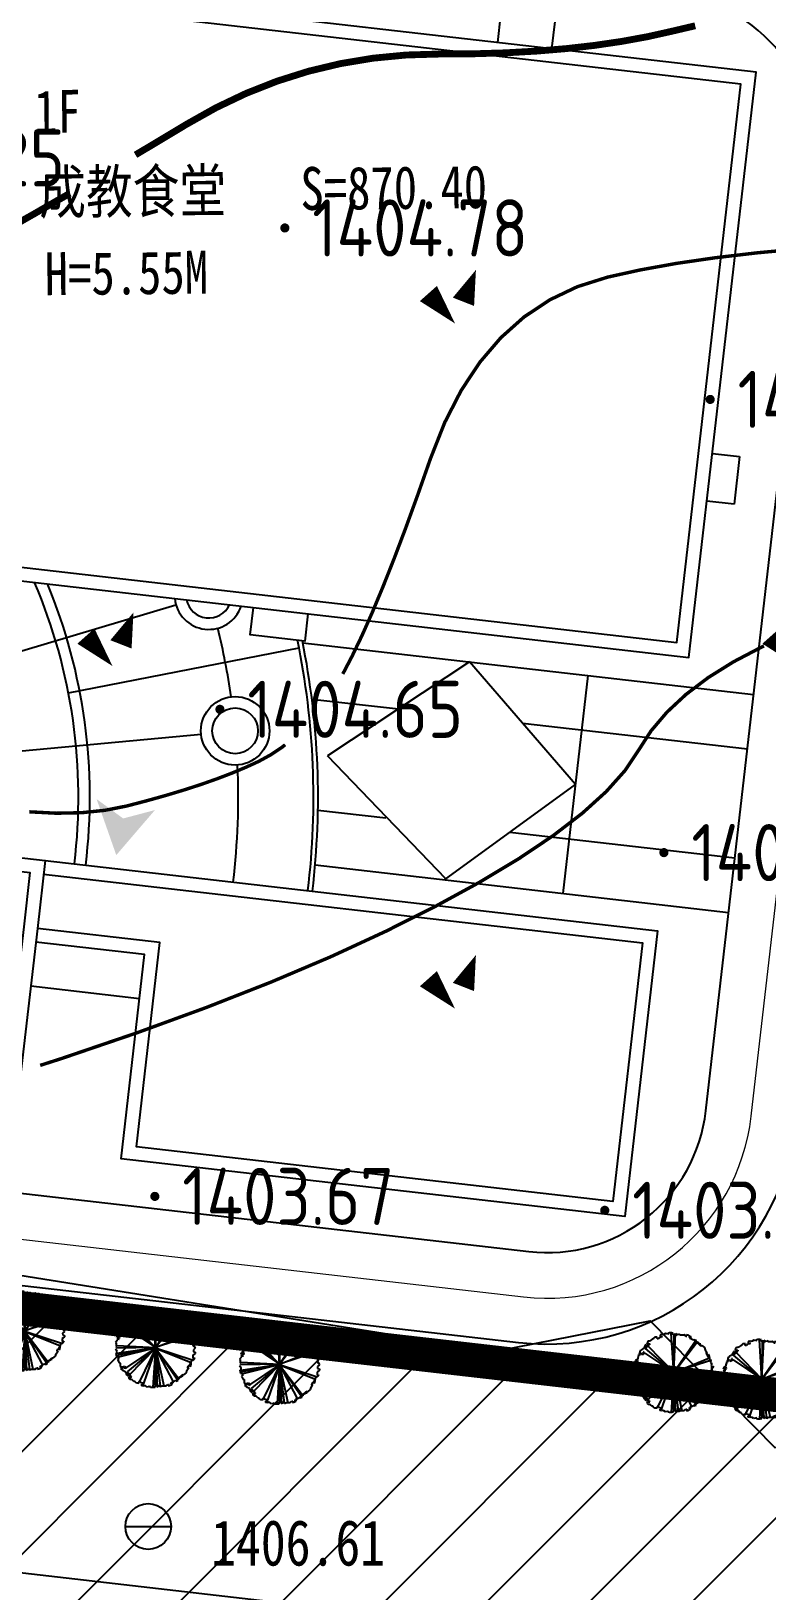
# Model space of a CAD drawing. Extents: x -2226 to 12369489, y -12501589 to 2275.
# Drawn here: x 5663692.3 to 5663724.5, y -6548011.8 to -6547943.5 of the extents above; entities that cross this region are included whole.
import ezdxf
from ezdxf.enums import TextEntityAlignment as Align

# ---------------------------------------------------------------- set-up
doc = ezdxf.new("R2010")
doc.units = 0
doc.header["$LTSCALE"] = 1000
doc.header["$MEASUREMENT"] = 0
doc.linetypes.add('DASHDOT2', pattern=[0.5, 0.25, -0.125, 0, -0.125])
doc.linetypes.add('DIVIDE', pattern=[1.25, 0.5, -0.25, 0, -0.25, 0, -0.25])
doc.layers.get('0').update_dxf_attribs({"linetype": 'CONTINUOUS'})
for name, color, linetype in [('0-road', 33, 'CONTINUOUS'), ('0-tree', 93, 'CONTINUOUS'), ('PUB_DIM', 3, 'CONTINUOUS'), ('PUB_TEXT', 7, 'CONTINUOUS'), ('WALL', 2, 'CONTINUOUS'), ('周边地形图', 8, 'CONTINUOUS'), ('广场', 7, 'CONTINUOUS'), ('用地红线', 1, 'DIVIDE'), ('车行道', 5, 'CONTINUOUS'), ('铺地', 25, 'CONTINUOUS')]:
    doc.layers.add(name, color=color, linetype=linetype)
doc.layers.add('道路红线', color=1, linetype='CONTINUOUS', lineweight=0)
doc.styles.add('HT', font='simhei.ttf', dxfattribs={"width": 0.8})
doc.styles.add('HZ', font='', dxfattribs={"width": 0.8})
doc.styles.get("Standard").update_dxf_attribs({"font": 'GBENOR', "bigfont": 'GBCBIG'})
doc.styles.get('HZ').set_extended_font_data('SimSun')

# ---------------------------------------------------------------- blocks, each defined once
blk = doc.blocks.new('gc090')
for points in [[(1.067, 1.447, 0, 1, 0), (0.52, 0.049, 1, 1, 0)], [(-1.016, 0.411, 1, 0, 0), (0.151, -0.902, 0, 0, 0)]]:
    blk.add_lwpolyline(points, format="xyseb")
blk = doc.blocks.new('GC042')
blk.add_line((-1, 0), (1, 0))
blk.add_circle((0, 0), 1)
blk = doc.blocks.new('ERERR')
at = {"layer": 'WALL', "color": 6, "ltscale": 10}
blk.add_line((3779876, -5631799), (3784676, -5631799), dxfattribs=at)
at = {"layer": 'WALL', "ltscale": 10}
for points in [[(3779876, -5637370), (3718076, -5637370), (3718076, -5626270), (3776276, -5626270), (3779876, -5626270), (3779876, -5629270), (3779876, -5637370)], [(3779276, -5636770), (3718676, -5636770), (3718676, -5626870), (3776276, -5626870), (3779276, -5626870), (3779276, -5629270)]]:
    blk.add_lwpolyline(points, close=True, dxfattribs=at)
for points in [[(3779876, -5626270), (3806876, -5626270), (3806876, -5638870), (3784676, -5638870), (3784676, -5629870), (3779876, -5629870)], [(3779876, -5626870), (3806276, -5626870), (3806276, -5638270), (3785276, -5638270), (3785276, -5629270), (3779876, -5629270)]]:
    blk.add_lwpolyline(points, dxfattribs=at)
blk = doc.blocks.new('AWWEEE')
at = {"layer": 'WALL', "color": 6, "ltscale": 10}
for p, q in [((3857877, -5594772), (3857877, -5593572)), ((3857877, -5593572), (3859977, -5593572)), ((3859977, -5593572), (3859977, -5594772)), ((3841077, -5603772), (3839877, -5603772)), ((3839877, -5603772), (3839877, -5606172)), ((3839877, -5606172), (3841077, -5606172)), ((3838677, -5620572), (3838677, -5616072)), ((3838677, -5616072), (3841077, -5616072)), ((3841077, -5620572), (3838677, -5620572))]:
    blk.add_line(p, q, dxfattribs=at)
at = {"layer": 'WALL', "ltscale": 10}
for points in [[(3841077, -5628972), (3866877, -5628972), (3866877, -5594772), (3841077, -5594772)], [(3841677, -5628372), (3866277, -5628372), (3866277, -5595372), (3841677, -5595372)]]:
    blk.add_lwpolyline(points, close=True, dxfattribs=at)
at = {"layer": 'WALL', "color": 6, "ltscale": 10}
blk.add_lwpolyline([(3866877, -5611572), (3868077, -5611572), (3868077, -5613972), (3866877, -5613972)], dxfattribs=at)
blk = doc.blocks.new('wqeqweq')
at = {"layer": '0-tree', "color": 76}
for p, q in [((163688, -122042), (163647, -122104)), ((163761, -122042), (163688, -122042)), ((163812, -122021), (163761, -122042)), ((163905, -121939), (163812, -122021)), ((163967, -121939), (163905, -121939)), ((164050, -121836), (163967, -121908)), ((163967, -121908), (163967, -121939)), ((164143, -121836), (164050, -121836)), ((164184, -121836), (164143, -121836)), ((164163, -121856), (164184, -121836)), ((164174, -121929), (164163, -121856)), ((164246, -121918), (164174, -121929)), ((164266, -121877), (164246, -121918)), ((164380, -121836), (164266, -121877)), ((164421, -121681), (164339, -121702)), ((164339, -121702), (164339, -121784)), ((164339, -121784), (164390, -121784)), ((164421, -121856), (164380, -121836)), ((164390, -121784), (164411, -121753)), ((164411, -121753), (164442, -121815)), ((164483, -121702), (164421, -121681)), ((164442, -121815), (164421, -121825)), ((164421, -121825), (164421, -121856)), ((164545, -121691), (164483, -121702)), ((164638, -121629), (164545, -121691)), ((164741, -121650), (164638, -121629)), ((164762, -121681), (164741, -121650)), ((164803, -121609), (164762, -121681)), ((164855, -121598), (164803, -121609)), ((164979, -121598), (164855, -121598)), ((165084, -123763), (164948, -121609)), ((164948, -121609), (164969, -121650)), ((164969, -121650), (165031, -121660)), ((165062, -121609), (164979, -121598)), ((165031, -121660), (165062, -121691)), ((165041, -121640), (165062, -121609)), ((165041, -121691), (165041, -121640)), ((165092, -121681), (165041, -121691)), ((165062, -121691), (165092, -121691)), ((165084, -123763), (165185, -121629)), ((165092, -121691), (165084, -123763)), ((166311, -121991), (165084, -123763)), ((165084, -123763), (166383, -122063)), ((165123, -121660), (165092, -121681)), ((165154, -121691), (165123, -121660)), ((165144, -121733), (165154, -121691)), ((165185, -121629), (165258, -121681)), ((165258, -121681), (165196, -121702)), ((165196, -121702), (165247, -121712)), ((165247, -121712), (165330, -121671)), ((165330, -121671), (165351, -121650)), ((165351, -121650), (165454, -121702)), ((165454, -121702), (165516, -121702)), ((165516, -121702), (165536, -121702)), ((165536, -121702), (165660, -121702)), ((165722, -121753), (165640, -121681)), ((165640, -121681), (165733, -121753)), ((165660, -121702), (165722, -121753)), ((165733, -121753), (165753, -121774)), ((165753, -121774), (165805, -121774)), ((165805, -121774), (165784, -121691)), ((165784, -121691), (165857, -121712)), ((165857, -121712), (165980, -121774)), ((166032, -121898), (165929, -121794)), ((165929, -121794), (165960, -121877)), ((165960, -121877), (166063, -121918)), ((165980, -121774), (166032, -121898)), ((166063, -121918), (166177, -121980)), ((166177, -121980), (166197, -121960)), ((166197, -121960), (166311, -121991)), ((166301, -122032), (166228, -121970)), ((166228, -121970), (166228, -122021)), ((166228, -122021), (166311, -122104)), ((166332, -122094), (166301, -122032)), ((166383, -122063), (166383, -122145)), ((163141, -122868), (163120, -122991)), ((163244, -122806), (163141, -122826)), ((163141, -122826), (163141, -122868)), ((163244, -122713), (163193, -122713)), ((163193, -122713), (163244, -122806)), ((163203, -122744), (163306, -122672)), ((163224, -122682), (163203, -122744)), ((163275, -122579), (163224, -122579)), ((163224, -122579), (163224, -122682)), ((163244, -122775), (163244, -122713)), ((163317, -122517), (163275, -122579)), ((163306, -122672), (163327, -122754)), ((163399, -122475), (163317, -122517)), ((163327, -122754), (163409, -122775)), ((163430, -122465), (163399, -122475)), ((163409, -122775), (163451, -122702)), ((163451, -122651), (163420, -122630)), ((163420, -122630), (163440, -122713)), ((163492, -122352), (163430, -122465)), ((163440, -122713), (163513, -122702)), ((163451, -122702), (163451, -122651)), ((163533, -122269), (163492, -122352)), ((163513, -122372), (163585, -122331)), ((163554, -122434), (163513, -122372)), ((163513, -122702), (165084, -123763)), ((163585, -122259), (163533, -122269)), ((163533, -122455), (163647, -122279)), ((165084, -123763), (163533, -122455)), ((163585, -122393), (163554, -122434)), ((163585, -122331), (163585, -122259)), ((163595, -122362), (163585, -122393)), ((163647, -122352), (163595, -122362)), ((163647, -122104), (163626, -122207)), ((163626, -122207), (163647, -122166)), ((163647, -122166), (163709, -122176)), ((163647, -122279), (165084, -123763)), ((163730, -122290), (163647, -122352)), ((163761, -122228), (163657, -122238)), ((163657, -122238), (163657, -122269)), ((163657, -122269), (163657, -122290)), ((163657, -122290), (163730, -122290)), ((163709, -122176), (163771, -122187)), ((163771, -122187), (163761, -122228)), ((166311, -122104), (166435, -122187)), ((166466, -122166), (166332, -122094)), ((166383, -122145), (166466, -122187)), ((166435, -122187), (166528, -122279)), ((166486, -122197), (166466, -122166)), ((166466, -122187), (166559, -122248)), ((166569, -122218), (166486, -122197)), ((166528, -122279), (166600, -122310)), ((166559, -122248), (166569, -122218)), ((166600, -122310), (166631, -122290)), ((166631, -122290), (166776, -122403)), ((166776, -122403), (166807, -122527)), ((166807, -122527), (166910, -122692)), ((166910, -122692), (166858, -122672)), ((166858, -122672), (166858, -122692)), ((166858, -122692), (166899, -122795)), ((166899, -122795), (166920, -122816)), ((166920, -122816), (166982, -122754)), ((166972, -122899), (166930, -122785)), ((167044, -122971), (166972, -122899)), ((166982, -122754), (167013, -122806)), ((167013, -122806), (167034, -122878)), ((167034, -122878), (167044, -123002)), ((162996, -123363), (162893, -123476)), ((162893, -123476), (162924, -123507)), ((162924, -123507), (162924, -123631)), ((162924, -123631), (162924, -123703)), ((162924, -123703), (162986, -123641)), ((162955, -123786), (162945, -123755)), ((165084, -123763), (162955, -123786)), ((165084, -123763), (162955, -124188)), ((162996, -123115), (162976, -123208)), ((162976, -123208), (162986, -123177)), ((163017, -123270), (162976, -123322)), ((162976, -123322), (162996, -123363)), ((162976, -124075), (165084, -123763)), ((162986, -123177), (163162, -123136)), ((162986, -123641), (165084, -123763)), ((163120, -123033), (162996, -123115)), ((163048, -123353), (163017, -123270)), ((163162, -123136), (163038, -123167)), ((163038, -123167), (163110, -123208)), ((163058, -123260), (163048, -123353)), ((163100, -123239), (163058, -123239)), ((163058, -123239), (163058, -123260)), ((163110, -123208), (163100, -123239)), ((163120, -122991), (163120, -123033)), ((165084, -123763), (167044, -122971)), ((167147, -123084), (165084, -123763)), ((167044, -123002), (167065, -123084)), ((167065, -123084), (167127, -123095)), ((167127, -123105), (167085, -123198)), ((167085, -123198), (167127, -123229)), ((167127, -123095), (167147, -123084)), ((167127, -123229), (167168, -123249)), ((167168, -123249), (167137, -123373)), ((167137, -123373), (167158, -123425)), ((167168, -123538), (167137, -123662)), ((167137, -123662), (167168, -123672)), ((167158, -123425), (167168, -123538)), ((167281, -123445), (167168, -123590)), ((167168, -123672), (167178, -123559)), ((167168, -123590), (167189, -123672)), ((167178, -123456), (167281, -123445)), ((167178, -123559), (167178, -123456)), ((167189, -123672), (167261, -123796)), ((162893, -123837), (162934, -123879)), ((162955, -124095), (162914, -124064)), ((162914, -124064), (162934, -124157)), ((162934, -123879), (162965, -123951)), ((162934, -124157), (162945, -124250)), ((162955, -124023), (162945, -124075)), ((162945, -124075), (162976, -124075)), ((162945, -124250), (163017, -124261)), ((162965, -123951), (162955, -123992)), ((162955, -123992), (162955, -124023)), ((162955, -124147), (162955, -124095)), ((162955, -124188), (162955, -124147)), ((163027, -124384), (162996, -124405)), ((162996, -124405), (163058, -124488)), ((163017, -124261), (163079, -124281)), ((163058, -124395), (163027, -124384)), ((163089, -124291), (163048, -124302)), ((163048, -124302), (163058, -124395)), ((163058, -124488), (163069, -124570)), ((165041, -123788), (163065, -124290)), ((163069, -124570), (163100, -124570)), ((163079, -124281), (163089, -124291)), ((163100, -124570), (163141, -124601)), ((163141, -124601), (163151, -124642)), ((163513, -124849), (165084, -123788)), ((165084, -123788), (163533, -125096)), ((163647, -125272), (165084, -123788)), ((165106, -123778), (164211, -125622)), ((165078, -123825), (164426, -125734)), ((165084, -123788), (164948, -125942)), ((165092, -125860), (165084, -123788)), ((165084, -123788), (165185, -125922)), ((166311, -125561), (165084, -123788)), ((165084, -123788), (166383, -125488)), ((167147, -124467), (165084, -123788)), ((165084, -123788), (167044, -124580)), ((165087, -123778), (165534, -125864)), ((165087, -123797), (166056, -125631)), ((165087, -123806), (165339, -125883)), ((167044, -124580), (166972, -124653)), ((167034, -124673), (167044, -124549)), ((167044, -124549), (167065, -124467)), ((167065, -124467), (167127, -124457)), ((167137, -124446), (167096, -124426)), ((167096, -124426), (167096, -124488)), ((167127, -124457), (167147, -124467)), ((167168, -124168), (167137, -124178)), ((167137, -124178), (167137, -124343)), ((167137, -124343), (167158, -124343)), ((167178, -124415), (167137, -124446)), ((167261, -123796), (167158, -123889)), ((167158, -123889), (167168, -123992)), ((167158, -124343), (167220, -124312)), ((167168, -123992), (167261, -124013)), ((167261, -124085), (167168, -124168)), ((167220, -124312), (167178, -124415)), ((167261, -124013), (167261, -124085)), ((163151, -124642), (163151, -124735)), ((163151, -124735), (163162, -124818)), ((163162, -124818), (163358, -124807)), ((163224, -124869), (163203, -124807)), ((163203, -124807), (163306, -124880)), ((163224, -124972), (163224, -124869)), ((163275, -124972), (163224, -124972)), ((163317, -125034), (163275, -124972)), ((163306, -124880), (163327, -124797)), ((163399, -125076), (163317, -125034)), ((163327, -124797), (163409, -124776)), ((163358, -124807), (163337, -124880)), ((163430, -125086), (163399, -125076)), ((163409, -124776), (163451, -124849)), ((163420, -124921), (163440, -124838)), ((163451, -124900), (163420, -124921)), ((163492, -125199), (163430, -125086)), ((163440, -124838), (163513, -124849)), ((163451, -124849), (163451, -124900)), ((163533, -125282), (163492, -125199)), ((163554, -125117), (163513, -125179)), ((163513, -125179), (163585, -125220)), ((163533, -125096), (163647, -125272)), ((163585, -125292), (163533, -125282)), ((163585, -125158), (163554, -125117)), ((163595, -125189), (163585, -125158)), ((163585, -125220), (163585, -125292)), ((163647, -125199), (163595, -125189)), ((163647, -125447), (163626, -125344)), ((163626, -125344), (163647, -125385)), ((163730, -125261), (163647, -125199)), ((163647, -125385), (163709, -125375)), ((163688, -125509), (163647, -125447)), ((163657, -125282), (163657, -125261)), ((163657, -125261), (163730, -125261)), ((163657, -125313), (163657, -125282)), ((163761, -125323), (163657, -125313)), ((163709, -125375), (163771, -125365)), ((163771, -125365), (163761, -125323)), ((166228, -125530), (166311, -125447)), ((166332, -125457), (166301, -125519)), ((166311, -125447), (166435, -125365)), ((166466, -125385), (166332, -125457)), ((166383, -125406), (166466, -125365)), ((166383, -125488), (166383, -125406)), ((166435, -125365), (166528, -125272)), ((166466, -125365), (166559, -125303)), ((166486, -125354), (166466, -125385)), ((166569, -125334), (166486, -125354)), ((166528, -125272), (166600, -125241)), ((166559, -125303), (166569, -125334)), ((166600, -125241), (166631, -125261)), ((166631, -125261), (166776, -125148)), ((166776, -125148), (166807, -125024)), ((166807, -125024), (166910, -124859)), ((166858, -124859), (166899, -124756)), ((166910, -124859), (166858, -124880)), ((166858, -124880), (166858, -124859)), ((166899, -124756), (166920, -124735)), ((166920, -124735), (166982, -124797)), ((166972, -124653), (166930, -124766)), ((166982, -124797), (167013, -124745)), ((167013, -124745), (167034, -124673)), ((163761, -125509), (163688, -125509)), ((163812, -125530), (163761, -125509)), ((163905, -125612), (163812, -125530)), ((163967, -125612), (163905, -125612)), ((163967, -125643), (163967, -125612)), ((164050, -125715), (163967, -125643)), ((164143, -125715), (164050, -125715)), ((164184, -125715), (164143, -125715)), ((164174, -125623), (164163, -125695)), ((164163, -125695), (164184, -125715)), ((164246, -125633), (164174, -125623)), ((164266, -125674), (164246, -125633)), ((164380, -125715), (164266, -125674)), ((164339, -125850), (164339, -125767)), ((164339, -125767), (164390, -125767)), ((164421, -125870), (164339, -125850)), ((164421, -125695), (164380, -125715)), ((164390, -125767), (164411, -125798)), ((164411, -125798), (164442, -125736)), ((164421, -125726), (164421, -125695)), ((164442, -125736), (164421, -125726)), ((164483, -125850), (164421, -125870)), ((164545, -125860), (164483, -125850)), ((164638, -125922), (164545, -125860)), ((164741, -125901), (164638, -125922)), ((164762, -125870), (164741, -125901)), ((164803, -125942), (164762, -125870)), ((164855, -125953), (164803, -125942)), ((164979, -125953), (164855, -125953)), ((164948, -125942), (164969, -125901)), ((164969, -125901), (165031, -125891)), ((165062, -125942), (164979, -125953)), ((165031, -125891), (165062, -125860)), ((165092, -125870), (165041, -125860)), ((165041, -125860), (165041, -125911)), ((165041, -125911), (165062, -125942)), ((165062, -125860), (165092, -125860)), ((165123, -125891), (165092, -125870)), ((165154, -125860), (165123, -125891)), ((165144, -125819), (165154, -125860)), ((165185, -125922), (165258, -125870)), ((165196, -125850), (165247, -125839)), ((165258, -125870), (165196, -125850)), ((165247, -125839), (165330, -125880)), ((165330, -125880), (165351, -125901)), ((165351, -125901), (165454, -125850)), ((165454, -125850), (165516, -125850)), ((165516, -125850), (165536, -125850)), ((165536, -125850), (165660, -125850)), ((165722, -125798), (165640, -125870)), ((165640, -125870), (165733, -125798)), ((165660, -125850), (165722, -125798)), ((165733, -125798), (165753, -125777)), ((165753, -125777), (165805, -125777)), ((165805, -125777), (165784, -125860)), ((165784, -125860), (165857, -125839)), ((165857, -125839), (165980, -125777)), ((166032, -125653), (165929, -125757)), ((165929, -125757), (165960, -125674)), ((165960, -125674), (166063, -125633)), ((165980, -125777), (166032, -125653)), ((166063, -125633), (166177, -125571)), ((166177, -125571), (166197, -125592)), ((166197, -125592), (166311, -125561)), ((166301, -125519), (166228, -125581)), ((166228, -125581), (166228, -125530))]:
    blk.add_line(p, q, dxfattribs=at)
for centre, radius in [((165078, -123769), 85.9), ((165069, -123732), 75.1), ((165056, -123787), 34.9), ((165106, -123778), 75.1), ((165083, -123767), 42.8)]:
    blk.add_circle(centre, radius, dxfattribs=at)

msp = doc.modelspace()

# ---------------------------------------------------------------- hatches: boundary and pattern name
at = {"layer": 'PUB_DIM'}
msp.add_hatch(color=256, dxfattribs=at).paths.add_polyline_path([(5663696.3, -6547977.998), (5663695.137, -6547977.152), (5663695.998, -6547979.603), (5663697.69, -6547977.632)])
at = {"layer": 'PUB_TEXT'}
h = msp.add_hatch(dxfattribs=at)
h.set_pattern_fill('ANSI31', color=62, scale=2, style=0)
h.set_pattern_definition([(45, (5659762.3015, -6542474.5832), (-2.245064, 2.245064), [])])
h.paths.add_polyline_path([(5663473.994, -6547974.436), (5663811.294, -6548013.158), (5663803.526, -6548018.867), (5663798.4, -6548024.145), (5663793.403, -6548031.233), (5663457.361, -6547992.658), (5663455.092, -6547991.625), (5663453.919, -6547990.57), (5663452.922, -6547988.726), (5663452.743, -6547987.81), (5663493.865, -6547525.215), (5663494.279, -6547522.425), (5663495.13, -6547520.818), (5663496.362, -6547519.376), (5663497.423, -6547518.569), (5663499.284, -6547518.003), (5663502.793, -6547518.354), (5664257.18, -6547672.123), (5664260.625, -6547675.582), (5664263.78, -6547680.433), (5664265.2, -6547683.164), (5664266.638, -6547686.392), (5664267.084, -6547688.504), (5664267.323, -6547692.266), (5664267.255, -6547694.086), (5664234.43, -6547954.44), (5664230.47, -6547954.27), (5664222.813, -6547955.848), (5664215.941, -6547959.911), (5664213.242, -6547962.583), (5664247.306, -6547692.364), (5664246.502, -6547690.535), (5663512.562, -6547540.76)])

# ---------------------------------------------------------------- linework, layer by layer
at = {"layer": '周边地形图', "const_width": 0.15}
msp.add_lwpolyline([(5663765.365, -6548065.706, 0.000002), (5663760.886, -6548069.253, 0.000366)], format="xyb", dxfattribs=at)
at = {"layer": '周边地形图'}
for points, const_width in [([(5663696.84, -6547948.942), (5663697.784, -6547948.381), (5663699.075, -6547947.604), (5663700.369, -6547946.878), (5663701.69, -6547946.249), (5663703.037, -6547945.718), (5663704.411, -6547945.284), (5663705.811, -6547944.949), (5663707.238, -6547944.711), (5663708.691, -6547944.571), (5663710.17, -6547944.528), (5663711.635, -6547944.518), (5663713.044, -6547944.476), (5663714.398, -6547944.4), (5663715.696, -6547944.292), (5663716.938, -6547944.151), (5663718.125, -6547943.977), (5663719.256, -6547943.771), (5663720.331, -6547943.531), (5663721.354, -6547943.291)], 0.3), ([(5663667.714, -6547962.419), (5663668.248, -6547962.225), (5663670.281, -6547961.487), (5663672.604, -6547960.643), (5663675.007, -6547959.752), (5663677.281, -6547958.874), (5663679.425, -6547958.01), (5663681.441, -6547957.158), (5663683.327, -6547956.319), (5663685.085, -6547955.493), (5663686.713, -6547954.68), (5663688.212, -6547953.88), (5663689.637, -6547953.088), (5663691.043, -6547952.298), (5663692.429, -6547951.51), (5663693.797, -6547950.724), (5663693.966, -6547950.626)], 0.3), ([(5663705.919, -6547971.67), (5663705.933, -6547971.645), (5663706.332, -6547970.882), (5663706.754, -6547970.001), (5663707.199, -6547969.002), (5663707.666, -6547967.884), (5663708.156, -6547966.649), (5663708.669, -6547965.295), (5663709.204, -6547963.822), (5663709.763, -6547962.232), (5663710.382, -6547960.664), (5663711.102, -6547959.261), (5663711.921, -6547958.023), (5663712.841, -6547956.949), (5663713.86, -6547956.039), (5663714.978, -6547955.294), (5663716.197, -6547954.713), (5663717.516, -6547954.297), (5663718.953, -6547953.98), (5663720.527, -6547953.696), (5663722.239, -6547953.447), (5663724.087, -6547953.23), (5663726.073, -6547953.048)], 0.15), ([(5663692.193, -6547977.708), (5663693.374, -6547977.769), (5663694.477, -6547977.747), (5663695.503, -6547977.642), (5663696.452, -6547977.454), (5663697.339, -6547977.222), (5663698.18, -6547976.987), (5663698.973, -6547976.748), (5663699.72, -6547976.506), (5663700.42, -6547976.259), (5663701.073, -6547976.009), (5663701.679, -6547975.755), (5663702.239, -6547975.498), (5663702.765, -6547975.21), (5663703.273, -6547974.868), (5663703.394, -6547974.77)], 0.15)]:
    msp.add_lwpolyline(points, dxfattribs=dict(at, const_width=const_width))
at = {"layer": '周边地形图', "const_width": 0.2, "flags": 128}
for points in [[(5663703.281, -6547952.143, 1), (5663703.481, -6547952.143, 1)], [(5663721.91, -6547959.651, 1), (5663722.11, -6547959.651, 1)], [(5663700.438, -6547973.22, 1), (5663700.638, -6547973.22, 1)], [(5663719.883, -6547979.494, 1), (5663720.083, -6547979.494, 1)], [(5663697.587, -6547994.546, 1), (5663697.787, -6547994.546, 1)], [(5663717.293, -6547995.155, 1), (5663717.493, -6547995.155, 1)]]:
    msp.add_lwpolyline(points, format="xyb", close=True, dxfattribs=at)
at = {"layer": '周边地形图', "const_width": 0.15, "flags": 128}
msp.add_lwpolyline([(5663692.664, -6547988.81), (5663693.6, -6547988.51), (5663696.881, -6547987.392), (5663699.94, -6547986.276), (5663702.779, -6547985.162), (5663705.397, -6547984.051), (5663707.795, -6547982.942), (5663709.969, -6547981.85), (5663711.918, -6547980.786), (5663713.641, -6547979.751), (5663715.138, -6547978.746), (5663716.41, -6547977.769), (5663717.456, -6547976.822), (5663718.276, -6547975.904), (5663718.871, -6547975.015), (5663719.423, -6547974.16), (5663720.115, -6547973.345), (5663720.947, -6547972.57), (5663721.919, -6547971.834), (5663723.031, -6547971.139), (5663724.284, -6547970.482), (5663724.367, -6547970.445)], dxfattribs=at)
at = {"layer": '周边地形图', "flags": 128}
for points in [[(5663933.07, -6548038.895), (5663532.002, -6547992.579)], [(5663689.661, -6547997.665), (5663712.628, -6548001.321), (5663719.382, -6547999.991), (5663724.844, -6548005.537), (5663749.02, -6548004.397), (5663765.624, -6548005.565), (5663794.526, -6548010.861), (5663815.795, -6548013.547), (5663836.343, -6548015.732), (5663862.219, -6548018.832), (5663863.39, -6548016.196)]]:
    msp.add_lwpolyline(points, dxfattribs=at)
at = {"layer": '广场', "color": 4, "ltscale": 10}
for p, q in [((5663690.466, -6547971.075), (5663698.612, -6547968.648)), ((5663693.9, -6547972.497), (5663704.005, -6547970.534)), ((5663691.248, -6547975.101), (5663699.71, -6547974.303))]:
    msp.add_line(p, q, dxfattribs=at)
for radius in [1.5, 1]:
    msp.add_circle((5663701.204, -6547974.162), radius, dxfattribs=at)
for centre, radius, start, end in [((5663670.341, -6547977.073), 24, 353.03614, 23.08289), ((5663670.341, -6547977.073), 24.5, 353.04463, 22.41996), ((5663700.05, -6547968.219), 1.5, 185.67588, 341.22645), ((5663700.05, -6547968.219), 1, 191.97019, 334.93216), ((5663670.341, -6547977.073), 31, 8.16007, 13.82136), ((5663670.341, -6547977.073), 34.294, 353.16073, 11.57207), ((5663670.341, -6547977.073), 34.494, 353.1624, 11.46337), ((5663670.341, -6547977.073), 31, 353.12988, 2.61479)]:
    msp.add_arc(centre, radius, start, end, dxfattribs=at)
at = {"layer": '用地红线', "color": 1, "linetype": 'DIVIDE', "ltscale": 15, "const_width": 1.5}
msp.add_lwpolyline([(5664246.385, -6547690.335), (5663731.163, -6547585.38), (5663512.562, -6547540.76), (5663473.994, -6547974.436), (5664201.202, -6548057.919), (5664247.279, -6547693.07), (5664247.306, -6547692.63), (5664247.306, -6547692.098), (5664246.619, -6547690.736)], close=True, dxfattribs=at)
at = {"layer": '车行道', "color": 5}
msp.add_line((5663619.366, -6547990.118), (5663713.609, -6548000.937), dxfattribs=at)
msp.add_line((5663619.366, -6547990.118), (5663713.609, -6548000.937), dxfattribs=at)
msp.add_lwpolyline([(5664178.001, -6547770.708), (5663810.891, -6547728.564, 0.414214), (5663797.601, -6547739.118), (5663774.876, -6547937.068, -0.414214), (5663767.123, -6547943.224), (5663627.061, -6547927.145, 0.410949), (5663614.892, -6547936.696), (5663609.707, -6547977.813, 0.417486), (5663619.366, -6547990.118), (5663713.609, -6548000.937)], format="xyb", dxfattribs=at)
msp.add_lwpolyline([(5663720.388, -6547941.885), (5663626.604, -6547931.118, 0.410949), (5663618.861, -6547937.197), (5663613.675, -6547978.314, 0.417486), (5663619.822, -6547986.144), (5663714.065, -6547996.963, 0.414214), (5663721.818, -6547990.807), (5663726.544, -6547949.637, 0.414214)], format="xyb", close=True, dxfattribs=at)
msp.add_arc((5663714.863, -6547990.009), 11, 263.45118, 353.45118, dxfattribs=at)
at = {"layer": '道路红线', "linetype": 'DASHDOT2', "ltscale": 25}
for p, q in [((5663723.805, -6547991.035), (5663729.557, -6547940.924)), ((5663619.594, -6547988.131), (5663713.837, -6547998.95))]:
    msp.add_line(p, q, dxfattribs=at)
msp.add_arc((5663714.863, -6547990.009), 9, 263.45118, 353.45118, dxfattribs=at)
at = {"layer": '铺地'}
for p, q in [((5663704.164, -6547970.306), (5663723.911, -6547972.573)), ((5663711.462, -6547971.144), (5663705.255, -6547975.263)), ((5663716.11, -6547976.509), (5663711.462, -6547971.144)), ((5663716.657, -6547971.74), (5663715.562, -6547981.277)), ((5663704.565, -6547972.768), (5663708.358, -6547973.203)), ((5663713.786, -6547973.826), (5663723.637, -6547974.957)), ((5663710.433, -6547980.64), (5663705.255, -6547975.263)), ((5663710.367, -6547980.681), (5663716.11, -6547976.509)), ((5663704.83, -6547977.63), (5663707.811, -6547977.972)), ((5663713.238, -6547978.595), (5663723.09, -6547979.726)), ((5663704.707, -6547980.031), (5663722.816, -6547982.11))]:
    msp.add_line(p, q, dxfattribs=at)

# ---------------------------------------------------------------- block references
at = {"xscale": 0.00100000027785459, "yscale": 0.001000000163912773, "zscale": 0.001}
for name, p, rotation in [('AWWEEE', (5669720.361, -6544767.392), 263.451181977391), ('ERERR', (5660579.344, -6541959.181), 353.4511819773911)]:
    msp.add_blockref(name, p, dxfattribs=dict(at, rotation=rotation))
at = {"layer": '0-road', "xscale": 0.0007999995723366737, "yscale": 0.0007999995723366737, "zscale": 0.001}
for p in [(5663559.92, -6547901.426), (5663565.648, -6547902.156), (5663571.083, -6547902.888), (5663588.343, -6547903.245), (5663592.206, -6547903.535)]:
    msp.add_blockref('wqeqweq', p, dxfattribs=at)
at = {"layer": '周边地形图', "color": 8, "zscale": 0.001}
for name, p in [('gc090', (5663710.683, -6547955.425)), ('gc090', (5663695.683, -6547970.425)), ('gc090', (5663725.683, -6547970.425)), ('gc090', (5663710.683, -6547985.425)), ('GC042', (5663697.397, -6548009))]:
    msp.add_blockref(name, p, dxfattribs=at)

# ---------------------------------------------------------------- texts
at = {"layer": 'PUB_TEXT', "color": 7, "style": 'HT', "width": 0.8}
for s, p in [('1F', (5663692.41, -6547947.991)), ('成教食堂', (5663692.627, -6547951.522))]:
    msp.add_text(s, height=1.8776, rotation=0.60315, dxfattribs=at).set_placement(p)
at = {"layer": 'PUB_TEXT', "style": 'HT', "width": 0.8}
for s, p in [('S=870.40', (5663704.073, -6547951.358)), ('H=5.55M', (5663692.874, -6547955.089))]:
    msp.add_text(s, height=1.8776, rotation=0.60315, dxfattribs=at).set_placement(p)
at = {"layer": '周边地形图'}
for s, p in [('1405.25', (5663684.444, -6547949.076)), ('1404.78', (5663704.581, -6547952.143)), ('1404.18', (5663723.21, -6547959.651)), ('1404.65', (5663701.738, -6547973.22)), ('1403.88', (5663721.183, -6547979.494)), ('1403.67', (5663698.887, -6547994.546)), ('1403.44', (5663718.593, -6547995.155))]:
    msp.add_text(s, height=2.5, dxfattribs=at).set_placement(p, align=Align.MIDDLE_LEFT)
at = {"layer": '周边地形图', "style": 'HZ', "width": 0.8}
msp.add_text('1406.61', height=2, dxfattribs=at).set_placement((5663700.151, -6548009.71), align=Align.MIDDLE_LEFT)

doc.saveas('drawing.dxf')
